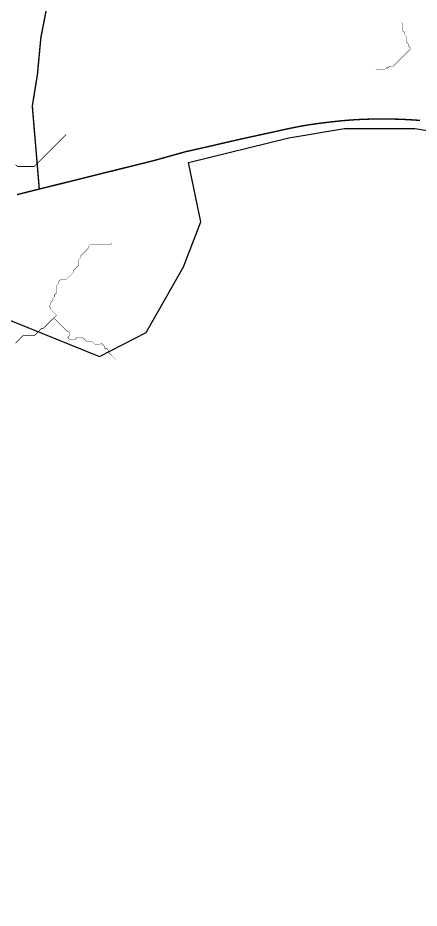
# Model space of a CAD drawing. Header units: metres. Extents: x 442821 to 452274, y 2561971 to 2571293.
# Drawn here: x 448056 to 448919, y 2566056 to 2567973 of the extents above; entities that cross this region are included whole.
import ezdxf

# ---------------------------------------------------------------- set-up
doc = ezdxf.new("R2010")
doc.units = ezdxf.units.M
doc.header["$LTSCALE"] = 8
for name, color, linetype in [('A_BUILT_2006', 252, 'Continuous'), ('A_MAIN_PIPE', 5, 'Continuous'), ('A_STREAMS', 5, 'Continuous')]:
    doc.layers.add(name, color=color, linetype=linetype)

msp = doc.modelspace()

# ---------------------------------------------------------------- linework, layer by layer
at = {"layer": 'A_BUILT_2006', "color": 252}
msp.add_lwpolyline([(446551.4, 2564695.1), (447061.6, 2565726.9), (448013.4, 2567331.6), (448231.6, 2567243.7), (448332.3, 2567295.5), (448412.2, 2567436.6), (448449.9, 2567533.1), (448423.2, 2567661.3), (448638.9, 2567714.4), (448758.5, 2567734.5), (448909.9, 2567734.5), (449242.5, 2567681.7)], dxfattribs=at)
at = {"layer": 'A_MAIN_PIPE', "color": 5, "const_width": 3}
for points in [[(448139.3, 2568101.9), (448105.9, 2567930), (448098.4, 2567849.9), (448087.5, 2567782.7), (448102.5, 2567604)], [(448921.2, 2567751.7), (448911, 2567752.5), (448903.1, 2567753), (448897.2, 2567753.3), (448890.3, 2567753.7), (448883, 2567754), (448876.5, 2567754.3), (448868.3, 2567754.5), (448862.7, 2567754.7), (448855.8, 2567754.8), (448850.5, 2567754.9), (448842, 2567755), (448834.3, 2567755), (448828.3, 2567754.9), (448821.4, 2567754.8), (448814.5, 2567754.6), (448795.9, 2567754), (448781.2, 2567753.2), (448769.2, 2567752.4), (448751.9, 2567750.9), (448731.3, 2567748.7), (448722.5, 2567747.7), (448707.8, 2567745.9), (448693.2, 2567743.9), (448681.1, 2567742.1), (448664.2, 2567739.2), (448649.7, 2567736.4), (448635.3, 2567733.4), (448620.8, 2567730.2), (448608.8, 2567727.5), (448596.7, 2567724.9), (448585.3, 2567722.4), (448572.6, 2567719.6), (448560.5, 2567717), (448544.4, 2567713.5), (448536.5, 2567711.7), (448524.6, 2567709), (448512.2, 2567706.2), (448500.5, 2567703.5), (448488.5, 2567700.7), (448475.4, 2567697.6), (448464.5, 2567695.1), (448452.4, 2567692.4), (448440.4, 2567689.6), (448433.5, 2567688.1), (448416.3, 2567684.2), (448348.1, 2567665.1), (448054.4, 2567592)]]:
    msp.add_lwpolyline(points, dxfattribs=at)
at = {"layer": 'A_STREAMS', "color": 5}
for points, const_width in [([(448881.1, 2567963.3), (448883.7, 2567960.7), (448883.7, 2567956.7), (448883.7, 2567952.7), (448883.7, 2567948.7), (448883.7, 2567944.7), (448887.7, 2567940.7), (448887.7, 2567936.6), (448891.7, 2567932.6), (448891.7, 2567928.6), (448891.7, 2567924.6), (448891.7, 2567920.6), (448895.7, 2567916.6), (448895.7, 2567912.6), (448899.7, 2567908.6), (448899.7, 2567904.6), (448895.7, 2567900.6), (448891.7, 2567896.6), (448887.7, 2567892.6), (448883.7, 2567888.6), (448879.7, 2567884.6), (448875.7, 2567880.6), (448871.7, 2567876.6), (448867.7, 2567872.6), (448863.7, 2567868.6), (448859.7, 2567868.6), (448855.7, 2567868.6), (448851.7, 2567864.6), (448847.7, 2567864.6), (448843.7, 2567860.6), (448839.7, 2567860.6), (448835.7, 2567860.6), (448831.7, 2567860.6), (448827.7, 2567860.6), (448825.3, 2567860.6)], 0.8), ([(448160.2, 2567721.1), (448159.6, 2567720.6), (448155.6, 2567716.6), (448151.6, 2567712.6), (448147.6, 2567708.6), (448143.6, 2567704.6), (448139.6, 2567700.6), (448135.6, 2567696.6), (448131.6, 2567692.6), (448127.6, 2567688.6), (448123.6, 2567684.6), (448119.6, 2567680.6), (448115.6, 2567676.6), (448111.6, 2567672.6), (448107.6, 2567668.6), (448103.6, 2567664.6), (448099.6, 2567660.6), (448095.6, 2567656.6), (448091.6, 2567652.6), (448087.6, 2567652.6), (448083.6, 2567652.6), (448079.6, 2567652.6), (448075.6, 2567652.6), (448071.6, 2567652.6), (448067.6, 2567652.6), (448063.6, 2567652.6), (448059.6, 2567652.6), (448055.6, 2567652.6), (448051.6, 2567656.6)], 1.6), ([(448258.5, 2567487.3), (448255.6, 2567484.5), (448251.6, 2567484.5), (448247.6, 2567484.5), (448243.6, 2567484.5), (448239.6, 2567484.5), (448235.6, 2567484.5), (448231.6, 2567484.5), (448227.6, 2567484.5), (448223.6, 2567484.5), (448219.6, 2567484.5), (448215.6, 2567484.5), (448211.6, 2567484.5), (448207.6, 2567480.5), (448207.6, 2567476.5), (448203.6, 2567472.5), (448199.6, 2567468.5), (448195.6, 2567464.5), (448191.6, 2567460.5), (448191.6, 2567456.5), (448187.6, 2567452.5), (448187.6, 2567448.5), (448187.6, 2567444.5), (448187.6, 2567440.5), (448183.6, 2567436.5), (448179.6, 2567432.5), (448175.6, 2567428.5), (448175.6, 2567424.5), (448171.6, 2567420.5), (448167.6, 2567416.5), (448163.6, 2567412.5), (448159.6, 2567408.5), (448155.6, 2567408.5), (448151.6, 2567408.5), (448147.6, 2567408.5), (448143.6, 2567404.5), (448143.6, 2567400.5), (448139.6, 2567396.5), (448139.6, 2567392.5), (448139.6, 2567388.5), (448139.6, 2567384.5), (448139.6, 2567380.5), (448135.6, 2567376.5), (448135.6, 2567372.5), (448131.6, 2567368.5), (448131.6, 2567364.5), (448127.6, 2567360.4), (448127.6, 2567356.4), (448123.6, 2567352.4), (448127.6, 2567348.4), (448127.6, 2567344.4), (448131.6, 2567340.4), (448135.6, 2567336.4), (448139.6, 2567332.4), (448135.6, 2567328.4), (448131.6, 2567324.4)], 0.8), ([(448131.6, 2567324.4), (448127.6, 2567320.4), (448123.6, 2567316.4), (448119.6, 2567312.4), (448115.6, 2567308.4), (448111.6, 2567304.4), (448107.6, 2567304.4), (448103.6, 2567300.4), (448099.6, 2567296.4), (448095.6, 2567292.4), (448091.6, 2567288.4), (448087.6, 2567288.4), (448083.6, 2567288.4), (448079.6, 2567288.4), (448075.6, 2567288.4), (448071.6, 2567288.4), (448067.6, 2567288.4), (448063.6, 2567284.4), (448059.6, 2567280.4), (448055.6, 2567276.4), (448051.6, 2567272.4)], 1.6), ([(448266.7, 2567237.3), (448263.6, 2567240.4), (448259.6, 2567244.4), (448255.6, 2567248.4), (448251.6, 2567252.4), (448251.6, 2567256.4), (448247.6, 2567260.4), (448243.6, 2567260.4), (448243.6, 2567264.4), (448239.6, 2567268.4), (448235.6, 2567272.4), (448231.6, 2567268.4), (448227.6, 2567268.4), (448223.6, 2567268.4), (448219.6, 2567272.4), (448215.6, 2567276.4), (448211.6, 2567276.4), (448207.6, 2567276.4), (448203.6, 2567276.4), (448199.6, 2567280.4), (448195.6, 2567284.4), (448191.6, 2567284.4), (448187.6, 2567284.4), (448183.6, 2567284.4), (448179.6, 2567280.4), (448175.6, 2567280.4), (448171.6, 2567280.4), (448167.6, 2567280.4), (448163.6, 2567284.4), (448167.6, 2567288.4), (448167.6, 2567292.4), (448167.6, 2567296.4), (448163.6, 2567296.4), (448159.6, 2567300.4), (448155.6, 2567304.4), (448151.6, 2567308.4), (448147.6, 2567312.4), (448143.6, 2567316.4), (448139.6, 2567320.4), (448135.6, 2567324.4), (448131.6, 2567324.4)], 0.8)]:
    msp.add_lwpolyline(points, dxfattribs=dict(at, const_width=const_width))

doc.saveas('drawing.dxf')
